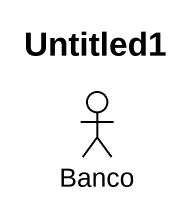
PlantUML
@startuml
title Untitled1
actor Banco
@enduml
